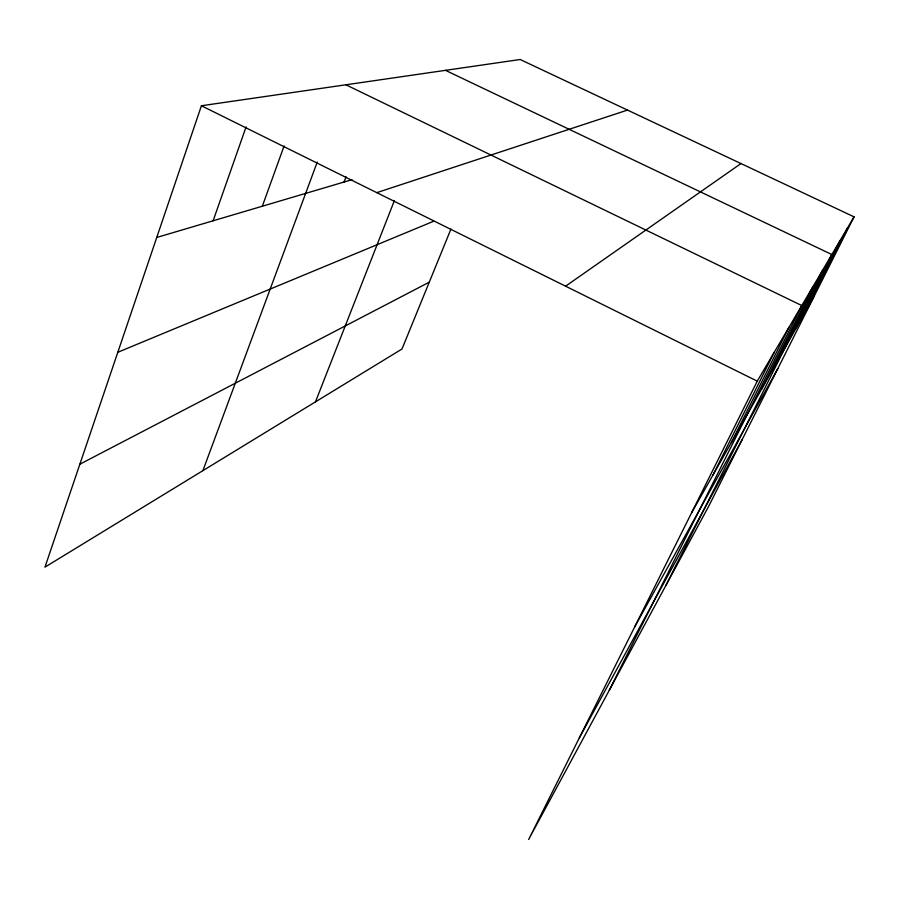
<?xml version="1.0" encoding="UTF-8"?>
<svg xmlns="http://www.w3.org/2000/svg" width="899" height="899" viewBox="0 0 899 899"><rect width="100%" height="100%" fill="white"/><g stroke="black" fill="none" stroke-linecap="round" stroke-linejoin="round"><path stroke-width="1.35" d="M854.05 216.85L757.25 381.142L528.646 839.497L708.693 506.249L854.05 216.85L520.161 59.503L201.41 105.756L44.95 567.145L401.988 349.003L450.927 229.121M213.119 220.783L246.09 126.883M262.328 206.219L284.118 145.919M202.893 470.638L317.28 161.989M344.07 182.025L346.036 176.822M315.47 401.864L394.447 200.466M712.918 475.122L774.297 352.194M731.325 442.611L788.996 327.258M609.308 690.207L801.784 305.548L345.89 84.787M761.599 389.166L813.022 286.478M774.196 366.927L822.967 269.599M665.811 585.62L831.845 254.541L445.466 70.336M795.873 328.652L840.026 240.651M805.257 312.065L847.386 228.144M579.349 737.821L742.181 439.589M634.683 626.884L777.882 368.489M691.646 512.677L813.775 297.041M565.595 286.185L740.978 163.562M79.854 464.21L429.273 282.174M117.803 352.284L433.756 221.199M376.793 192.644L627.502 110.083M156.741 237.471L351.992 179.676M201.41 105.756L757.25 381.142"/></g></svg>
